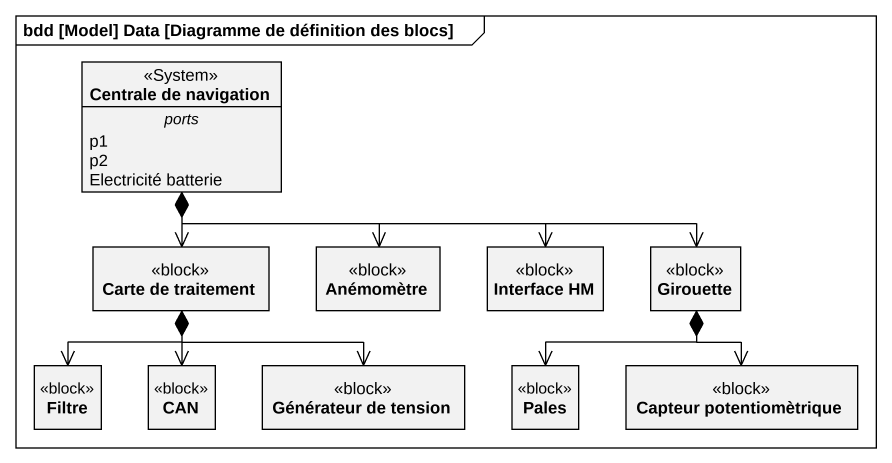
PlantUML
@startuml
mainframe bdd [Model] Data [Diagramme de définition des blocs]
hide circle
hide empty members
class "Centrale de navigation" as Centrale_de_navigation <<System>> {
  -- ports --
  p1
  p2
  Electricité batterie
}
class "Carte de traitement" as Carte_de_traitement <<block>>
class Anémomètre <<block>>
class "Interface HM" as Interface_HM <<block>>
class Girouette <<block>>
class Filtre <<block>>
class CAN <<block>>
class "Générateur de tension" as Générateur_de_tension <<block>>
class Pales <<block>>
class "Capteur potentiomètrique" as Capteur_potentiomètrique <<block>>
Centrale_de_navigation *--> Carte_de_traitement
Centrale_de_navigation *--> Anémomètre
Centrale_de_navigation *-right-> Interface_HM
Centrale_de_navigation *-right-> Girouette
Carte_de_traitement *--> Filtre
Carte_de_traitement *--> CAN
Carte_de_traitement *--> Générateur_de_tension
Girouette *--> Pales
Girouette *--> Capteur_potentiomètrique
@enduml
